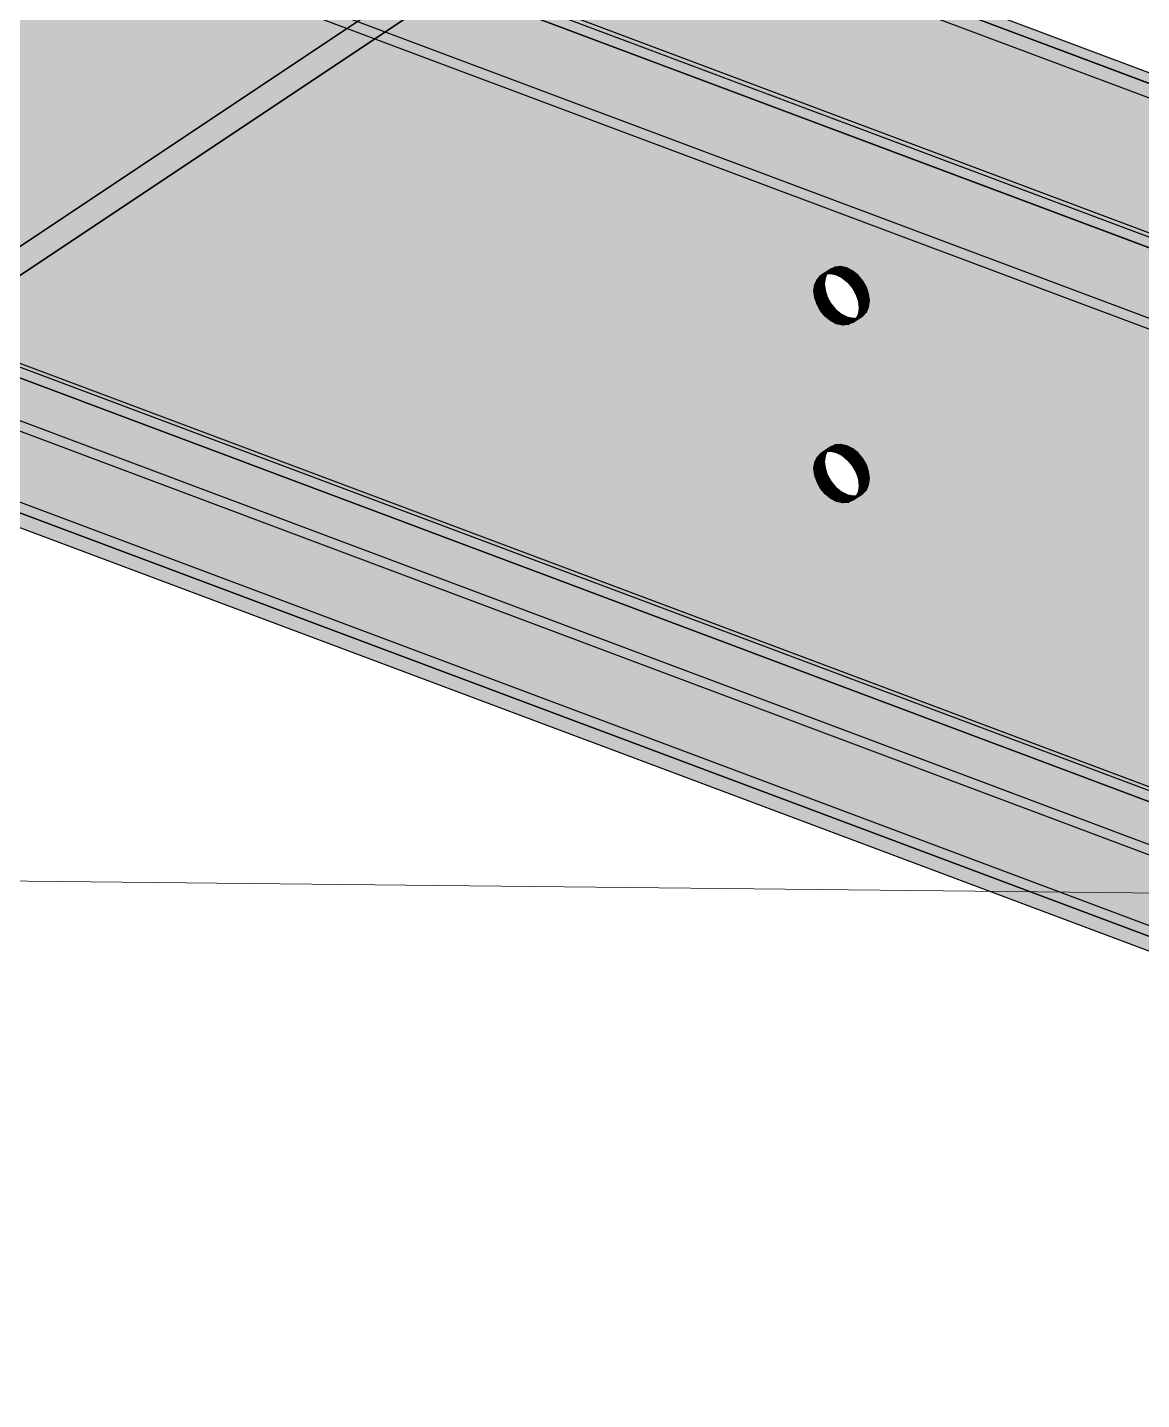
# Model space of a CAD drawing. Header units: millimetres. Extents: x 50 to 612415, y 2 to 4150.
# Drawn here: x 507694.2 to 507868.4, y 2500.6 to 2715.1 of the extents above; entities that cross this region are included whole.
import ezdxf

# ---------------------------------------------------------------- set-up
doc = ezdxf.new("R2010")
doc.units = ezdxf.units.MM
for name, color, linetype, lineweight in [('DIM', 7, 'Continuous', 13), ('HATCH', 8, 'Continuous', 9), ('OUTLINE', 7, 'Continuous', 25)]:
    doc.layers.add(name, color=color, linetype=linetype, lineweight=lineweight)

msp = doc.modelspace()

# ---------------------------------------------------------------- hatches: boundary and pattern name
at = {"layer": 'HATCH', "true_color": 0x617c87}
for points in [[(506156.764, 3350.34), (508204.765, 2582.34), (508203.162, 2581.27), (506155.161, 3349.271)], [(506155.161, 3349.271), (508203.162, 2581.27), (508180.708, 2566.301), (506132.707, 3334.302)], [(508203.162, 2578.955), (506155.161, 3346.956), (506132.707, 3331.987), (508180.708, 2563.986)], [(506134.311, 3333.056), (508182.312, 2565.055), (508180.708, 2563.986), (506132.707, 3331.987)], [(508196.656, 2546.944), (506119.966, 3325.703), (506118.362, 3324.634), (508195.052, 2545.875)], [(506234.497, 3209.559), (508123.825, 2501.062), (508101.371, 2486.092), (506212.044, 3194.59)], [(506213.647, 3208.392), (508102.975, 2499.894), (508101.371, 2498.825), (506212.044, 3207.322)], [(508123.825, 2498.747), (506234.497, 3207.244), (506212.044, 3192.275), (508101.371, 2483.778)], [(508125.429, 2499.816), (506236.101, 3208.314), (506234.497, 3207.244), (508123.825, 2498.747)], [(508102.975, 2487.162), (506213.647, 3195.659), (506212.044, 3194.59), (508101.371, 2486.092)], [(507823.216, 2677.024), (507822.302, 2677.497), (507820.698, 2676.427), (507821.612, 2675.955)], [(507824.797, 2675.442), (507824.067, 2676.323), (507822.463, 2675.254), (507823.193, 2674.373)], [(507819.807, 2671.912), (507820.538, 2671.031), (507818.934, 2669.961), (507818.203, 2670.842)], [(507821.389, 2670.33), (507822.302, 2669.857), (507820.698, 2668.788), (507819.785, 2669.261)], [(507823.216, 2649.245), (507822.302, 2649.717), (507820.698, 2648.648), (507821.612, 2648.175)], [(507824.797, 2647.663), (507824.067, 2648.544), (507822.463, 2647.475), (507823.193, 2646.594)], [(507819.807, 2644.132), (507820.538, 2643.251), (507818.934, 2642.182), (507818.203, 2643.063)], [(507821.389, 2642.551), (507822.302, 2642.078), (507820.698, 2641.009), (507819.785, 2641.481)]]:
    msp.add_hatch(color=145, dxfattribs=at).paths.add_polyline_path(points)
at = {"layer": 'HATCH', "true_color": 0x5b747f}
for points in [[(506156.764, 3337.608), (506156.764, 3350.34), (508204.765, 2582.34)], [(508203.162, 2581.27), (506155.161, 3349.271), (506155.161, 3336.539)], [(506155.161, 3346.956), (506155.161, 3349.271), (508203.162, 2581.27)], [(508203.162, 2578.955), (506155.161, 3346.956), (508203.162, 2581.27)], [(507180.765, 2933.931), (506156.764, 3337.608), (508204.765, 2582.34)], [(508203.162, 2581.27), (506155.161, 3336.539), (507179.161, 2932.861)], [(508180.708, 2566.301), (506132.707, 3334.302), (506132.707, 3331.987)], [(506134.311, 3326.111), (506134.311, 3333.056), (508182.312, 2558.111)], [(506134.311, 3333.056), (508182.312, 2565.055), (508182.312, 2558.111)], [(508180.708, 2557.041), (506132.707, 3331.987), (506132.707, 3325.042)], [(508180.708, 2557.041), (508180.708, 2563.986), (506132.707, 3331.987)], [(508180.708, 2566.301), (506132.707, 3331.987), (508180.708, 2563.986)], [(506132.707, 3321.569), (506118.362, 3324.634), (508195.052, 2545.875)], [(508196.656, 2546.944), (506119.966, 3325.703), (506134.311, 3322.639)], [(508180.708, 2557.041), (506132.707, 3325.042), (506132.707, 3321.569)], [(506134.311, 3322.639), (506134.311, 3326.111), (508182.312, 2558.111)], [(508182.312, 2558.111), (508182.312, 2554.638), (506134.311, 3322.639)], [(508182.312, 2554.638), (508196.656, 2546.944), (506134.311, 3322.639)], [(506132.707, 3321.569), (508180.708, 2553.569), (508180.708, 2557.041)], [(506132.707, 3321.569), (508195.052, 2545.875), (508180.708, 2553.569)], [(506234.497, 3225.764), (506234.497, 3207.244), (508123.825, 2498.747)], [(506537.624, 3122.162), (506234.497, 3225.764), (508123.825, 2517.266)], [(506234.497, 3225.764), (508123.825, 2498.747), (508123.825, 2517.266)], [(508125.429, 2499.816), (506236.101, 3208.314), (506236.101, 3226.833)], [(508125.429, 2518.336), (506236.101, 3226.833), (506539.228, 3123.231)], [(508125.429, 2518.336), (508125.429, 2499.816), (506236.101, 3226.833)], [(506234.497, 3207.244), (506234.497, 3209.559), (508123.825, 2501.062)], [(506212.044, 3195.863), (508101.371, 2498.825), (506212.044, 3207.322)], [(506213.647, 3208.392), (508102.975, 2499.894), (506213.647, 3196.933)], [(508123.825, 2498.747), (506234.497, 3207.244), (508123.825, 2501.062)], [(506212.044, 3195.863), (506212.044, 3194.59), (508101.371, 2486.092)], [(506212.044, 3195.863), (508101.371, 2486.092), (508101.371, 2487.366)], [(506212.044, 3195.863), (508101.371, 2487.366), (508101.371, 2498.825)], [(508102.975, 2487.162), (506213.647, 3195.659), (506213.647, 3196.933)], [(508102.975, 2488.435), (508102.975, 2487.162), (506213.647, 3196.933)], [(508102.975, 2499.894), (508102.975, 2488.435), (506213.647, 3196.933)], [(508101.371, 2486.092), (506212.044, 3194.59), (506212.044, 3192.275)], [(508101.371, 2486.092), (506212.044, 3192.275), (508101.371, 2483.778)], [(508125.429, 2518.336), (506539.228, 3123.231), (506966.919, 2962.847)], [(506965.315, 2961.777), (506537.624, 3122.162), (508123.825, 2517.266)], [(507822.302, 2649.717), (506966.919, 2990.626), (507180.765, 2910.781)], [(507822.302, 2649.717), (507394.611, 2810.102), (506966.919, 2990.626)], [(507179.161, 2909.712), (506965.315, 2989.557), (507820.698, 2648.648)], [(506965.315, 2989.557), (507393.007, 2809.032), (507820.698, 2648.648)], [(508125.429, 2518.336), (506966.919, 2962.847), (507394.611, 2802.462)], [(507393.007, 2801.393), (506965.315, 2961.777), (508123.825, 2517.266)], [(508203.162, 2581.27), (507179.161, 2932.861), (507181.928, 2931.429)], [(507183.532, 2932.498), (507180.765, 2933.931), (508204.765, 2582.34)], [(507186.111, 2930.375), (507183.532, 2932.498), (508204.765, 2582.34)], [(508203.162, 2581.27), (507181.928, 2931.429), (507184.507, 2929.306)], [(507188.326, 2927.705), (507186.111, 2930.375), (508204.765, 2582.34)], [(508203.162, 2581.27), (507184.507, 2929.306), (507186.722, 2926.636)], [(507190.025, 2924.671), (507188.326, 2927.705), (508204.765, 2582.34)], [(508203.162, 2581.27), (507186.722, 2926.636), (507188.421, 2923.602)], [(508203.162, 2581.27), (507188.421, 2923.602), (507189.489, 2920.409)], [(507191.093, 2921.479), (507190.025, 2924.671), (508204.765, 2582.34)], [(507191.457, 2918.346), (507191.093, 2921.479), (508204.765, 2582.34)], [(508203.162, 2581.27), (507189.489, 2920.409), (507189.853, 2917.277)], [(508203.162, 2581.27), (507189.853, 2917.277), (507189.489, 2914.418)], [(507191.093, 2915.487), (507191.457, 2918.346), (508204.765, 2582.34)], [(507190.025, 2913.096), (507191.093, 2915.487), (508204.765, 2582.34)], [(508203.162, 2581.27), (507189.489, 2914.418), (507188.421, 2912.027)], [(507394.611, 2837.881), (507190.025, 2913.096), (508204.765, 2582.34)], [(507822.302, 2649.717), (507180.765, 2910.781), (507394.611, 2830.242)], [(508203.162, 2581.27), (507188.421, 2912.027), (507393.007, 2836.812)], [(507393.007, 2829.172), (507179.161, 2909.712), (507820.698, 2648.648)], [(507395.524, 2837.408), (507394.611, 2837.881), (508204.765, 2582.34)], [(508203.162, 2581.27), (507393.007, 2836.812), (507393.92, 2836.339)], [(508203.162, 2581.27), (507393.92, 2836.339), (507394.771, 2835.638)], [(508203.162, 2581.27), (507394.771, 2835.638), (507395.502, 2834.757)], [(507396.375, 2836.708), (507395.524, 2837.408), (508204.765, 2582.34)], [(507397.106, 2835.827), (507396.375, 2836.708), (508204.765, 2582.34)], [(507397.666, 2834.825), (507397.106, 2835.827), (508204.765, 2582.34)], [(508203.162, 2581.27), (507395.502, 2834.757), (507396.063, 2833.756)], [(508203.162, 2581.27), (507396.063, 2833.756), (507396.415, 2832.703)], [(507398.019, 2833.772), (507397.666, 2834.825), (508204.765, 2582.34)], [(507818.774, 2675), (507398.139, 2832.738), (507398.019, 2833.772)], [(507818.894, 2675.944), (507818.774, 2675), (507398.019, 2833.772)], [(507819.247, 2676.733), (507818.894, 2675.944), (507398.019, 2833.772)], [(507819.807, 2677.314), (507819.247, 2676.733), (507398.019, 2833.772)], [(507820.538, 2677.646), (507819.807, 2677.314), (507398.019, 2833.772)], [(507821.389, 2677.709), (507820.538, 2677.646), (507398.019, 2833.772)], [(507822.302, 2677.497), (507821.389, 2677.709), (507398.019, 2833.772)], [(507822.302, 2677.497), (507398.019, 2833.772), (508204.765, 2582.34)], [(507396.415, 2832.703), (507396.535, 2831.669), (507817.17, 2673.931)], [(507396.415, 2832.703), (507817.17, 2673.931), (507817.29, 2674.874)], [(507396.415, 2832.703), (507817.29, 2674.874), (507817.643, 2675.663)], [(507396.415, 2832.703), (507817.643, 2675.663), (507818.203, 2676.244)], [(507396.415, 2832.703), (507818.203, 2676.244), (507818.934, 2676.577)], [(507396.415, 2832.703), (507818.934, 2676.577), (507819.785, 2676.64)], [(507396.415, 2832.703), (507819.785, 2676.64), (507820.698, 2676.427)], [(508203.162, 2581.27), (507396.415, 2832.703), (507820.698, 2676.427)], [(507817.29, 2672.897), (507396.535, 2831.669), (507396.415, 2830.725)], [(507817.29, 2672.897), (507817.17, 2673.931), (507396.535, 2831.669)], [(507397.666, 2831.006), (507398.019, 2831.795), (507818.894, 2673.966)], [(507398.019, 2831.795), (507398.139, 2832.738), (507818.894, 2673.966)], [(507398.139, 2832.738), (507818.774, 2675), (507818.894, 2673.966)], [(507817.29, 2672.897), (507393.92, 2828.96), (507393.007, 2829.172)], [(507820.698, 2668.788), (507393.007, 2829.172), (507820.698, 2648.648)], [(507818.203, 2670.842), (507817.643, 2671.844), (507393.007, 2829.172)], [(507818.934, 2669.961), (507818.203, 2670.842), (507393.007, 2829.172)], [(507817.643, 2671.844), (507817.29, 2672.897), (507393.007, 2829.172)], [(507819.785, 2669.261), (507818.934, 2669.961), (507393.007, 2829.172)], [(507820.698, 2668.788), (507819.785, 2669.261), (507393.007, 2829.172)], [(507817.29, 2672.897), (507394.771, 2829.023), (507393.92, 2828.96)], [(507394.611, 2830.242), (507395.524, 2830.029), (507818.894, 2673.966)], [(507822.302, 2649.717), (507394.611, 2830.242), (507822.302, 2669.857)], [(507394.611, 2830.242), (507819.247, 2672.913), (507819.807, 2671.912)], [(507394.611, 2830.242), (507819.807, 2671.912), (507820.538, 2671.031)], [(507394.611, 2830.242), (507818.894, 2673.966), (507819.247, 2672.913)], [(507394.611, 2830.242), (507820.538, 2671.031), (507821.389, 2670.33)], [(507394.611, 2830.242), (507821.389, 2670.33), (507822.302, 2669.857)], [(507817.29, 2672.897), (507395.502, 2829.356), (507394.771, 2829.023)], [(507817.29, 2672.897), (507396.063, 2829.936), (507395.502, 2829.356)], [(507395.524, 2830.029), (507396.375, 2830.092), (507818.894, 2673.966)], [(507817.29, 2672.897), (507396.415, 2830.725), (507396.063, 2829.936)], [(507396.375, 2830.092), (507397.106, 2830.425), (507818.894, 2673.966)], [(507397.106, 2830.425), (507397.666, 2831.006), (507818.894, 2673.966)], [(507822.302, 2649.717), (507395.524, 2809.629), (507394.611, 2810.102)], [(507822.302, 2649.717), (507396.375, 2808.928), (507395.524, 2809.629)], [(507393.007, 2809.032), (507393.92, 2808.56), (507820.698, 2648.648)], [(507393.92, 2808.56), (507394.771, 2807.859), (507820.698, 2648.648)], [(507394.771, 2807.859), (507395.502, 2806.978), (507820.698, 2648.648)], [(507822.302, 2649.717), (507397.106, 2808.047), (507396.375, 2808.928)], [(507822.302, 2649.717), (507397.666, 2807.046), (507397.106, 2808.047)], [(507395.502, 2806.978), (507396.063, 2805.977), (507820.698, 2648.648)], [(507396.063, 2805.977), (507396.415, 2804.923), (507820.698, 2648.648)], [(507822.302, 2649.717), (507398.019, 2805.992), (507397.666, 2807.046)], [(507818.774, 2647.221), (507398.139, 2804.959), (507398.019, 2805.992)], [(507818.894, 2648.164), (507818.774, 2647.221), (507398.019, 2805.992)], [(507819.247, 2648.953), (507818.894, 2648.164), (507398.019, 2805.992)], [(507819.807, 2649.534), (507819.247, 2648.953), (507398.019, 2805.992)], [(507820.538, 2649.867), (507819.807, 2649.534), (507398.019, 2805.992)], [(507821.389, 2649.93), (507820.538, 2649.867), (507398.019, 2805.992)], [(507822.302, 2649.717), (507821.389, 2649.93), (507398.019, 2805.992)], [(507396.415, 2804.923), (507396.535, 2803.89), (507817.17, 2646.152)], [(507396.415, 2804.923), (507817.17, 2646.152), (507817.29, 2647.095)], [(507396.415, 2804.923), (507817.29, 2647.095), (507817.643, 2647.884)], [(507396.415, 2804.923), (507817.643, 2647.884), (507818.203, 2648.465)], [(507396.415, 2804.923), (507818.203, 2648.465), (507818.934, 2648.798)], [(507396.415, 2804.923), (507818.934, 2648.798), (507819.785, 2648.86)], [(507396.415, 2804.923), (507819.785, 2648.86), (507820.698, 2648.648)], [(507817.29, 2645.118), (507396.535, 2803.89), (507396.415, 2802.946)], [(507817.29, 2645.118), (507817.17, 2646.152), (507396.535, 2803.89)], [(507397.106, 2802.645), (507397.666, 2803.226), (507818.894, 2646.187)], [(507397.666, 2803.226), (507398.019, 2804.015), (507818.894, 2646.187)], [(507398.019, 2804.015), (507398.139, 2804.959), (507818.894, 2646.187)], [(507398.139, 2804.959), (507818.774, 2647.221), (507818.894, 2646.187)], [(507817.29, 2645.118), (507393.92, 2801.181), (507393.007, 2801.393)], [(507818.203, 2643.063), (507817.643, 2644.064), (507393.007, 2801.393)], [(507818.934, 2642.182), (507818.203, 2643.063), (507393.007, 2801.393)], [(507817.643, 2644.064), (507817.29, 2645.118), (507393.007, 2801.393)], [(507819.785, 2641.481), (507818.934, 2642.182), (507393.007, 2801.393)], [(507820.698, 2641.009), (507819.785, 2641.481), (507393.007, 2801.393)], [(507820.698, 2641.009), (507393.007, 2801.393), (508123.825, 2517.266)], [(507817.29, 2645.118), (507394.771, 2801.243), (507393.92, 2801.181)], [(507394.611, 2802.462), (507395.524, 2802.25), (507818.894, 2646.187)], [(507394.611, 2802.462), (507819.247, 2645.134), (507819.807, 2644.132)], [(507394.611, 2802.462), (507819.807, 2644.132), (507820.538, 2643.251)], [(507394.611, 2802.462), (507818.894, 2646.187), (507819.247, 2645.134)], [(507394.611, 2802.462), (507820.538, 2643.251), (507821.389, 2642.551)], [(507394.611, 2802.462), (507821.389, 2642.551), (507822.302, 2642.078)], [(508125.429, 2518.336), (507394.611, 2802.462), (507822.302, 2642.078)], [(507817.29, 2645.118), (507395.502, 2801.576), (507394.771, 2801.243)], [(507817.29, 2645.118), (507396.063, 2802.157), (507395.502, 2801.576)], [(507395.524, 2802.25), (507396.375, 2802.312), (507818.894, 2646.187)], [(507817.29, 2645.118), (507396.415, 2802.946), (507396.063, 2802.157)], [(507396.375, 2802.312), (507397.106, 2802.645), (507818.894, 2646.187)], [(507823.216, 2677.024), (507822.302, 2677.497), (508204.765, 2582.34)], [(507824.067, 2676.323), (507823.216, 2677.024), (508204.765, 2582.34)], [(507818.774, 2675), (507818.894, 2673.966), (507817.29, 2672.897), (507817.17, 2673.931)], [(508203.162, 2581.27), (507820.698, 2676.427), (507821.612, 2675.955)], [(508203.162, 2581.27), (507821.612, 2675.955), (507822.463, 2675.254)], [(508203.162, 2581.27), (507822.463, 2675.254), (507823.193, 2674.373)], [(507824.797, 2675.442), (507824.067, 2676.323), (508204.765, 2582.34)], [(507825.358, 2674.441), (507824.797, 2675.442), (508204.765, 2582.34)], [(508203.162, 2581.27), (507823.193, 2674.373), (507823.754, 2673.372)], [(508203.162, 2581.27), (507823.754, 2673.372), (507824.107, 2672.318)], [(507825.831, 2672.354), (507825.711, 2673.388), (507824.107, 2672.318), (507824.227, 2671.285)], [(508203.162, 2581.27), (507824.107, 2672.318), (507824.227, 2671.285)], [(507825.711, 2673.388), (507825.358, 2674.441), (508204.765, 2582.34)], [(507825.831, 2672.354), (507825.711, 2673.388), (508204.765, 2582.34)], [(507825.711, 2671.41), (507825.831, 2672.354), (508204.765, 2582.34)], [(508203.162, 2581.27), (507824.107, 2670.341), (507823.754, 2669.552)], [(508203.162, 2581.27), (507824.227, 2671.285), (507824.107, 2670.341)], [(507824.797, 2670.04), (507825.358, 2670.621), (508204.765, 2582.34)], [(507825.358, 2670.621), (507825.711, 2671.41), (508204.765, 2582.34)], [(507820.698, 2668.788), (507820.698, 2648.648), (507821.612, 2648.175)], [(507820.698, 2668.788), (507821.612, 2648.175), (507822.463, 2647.475)], [(507820.698, 2668.788), (507823.754, 2645.592), (507824.107, 2644.539)], [(507820.698, 2668.788), (507822.463, 2647.475), (507823.193, 2646.594)], [(507820.698, 2668.788), (507823.193, 2646.594), (507823.754, 2645.592)], [(508123.825, 2517.266), (507820.698, 2668.788), (507824.107, 2644.539)], [(508123.825, 2517.266), (507821.612, 2668.576), (507820.698, 2668.788)], [(508203.162, 2581.27), (507822.463, 2668.638), (507821.612, 2668.576)], [(508123.825, 2517.266), (508203.162, 2581.27), (507821.612, 2668.576)], [(507823.216, 2649.245), (507822.302, 2649.717), (507822.302, 2669.857)], [(507824.067, 2648.544), (507823.216, 2649.245), (507822.302, 2669.857)], [(507825.711, 2645.608), (507825.358, 2646.662), (507822.302, 2669.857)], [(507824.797, 2647.663), (507824.067, 2648.544), (507822.302, 2669.857)], [(507825.358, 2646.662), (507824.797, 2647.663), (507822.302, 2669.857)], [(507825.711, 2645.608), (507822.302, 2669.857), (508125.429, 2518.336)], [(507822.302, 2669.857), (507823.216, 2669.645), (508125.429, 2518.336)], [(508203.162, 2581.27), (507823.193, 2668.971), (507822.463, 2668.638)], [(508203.162, 2581.27), (507823.754, 2669.552), (507823.193, 2668.971)], [(507823.216, 2669.645), (507824.067, 2669.707), (508204.765, 2582.34)], [(507823.216, 2669.645), (508204.765, 2582.34), (508125.429, 2518.336)], [(507824.067, 2669.707), (507824.797, 2670.04), (508204.765, 2582.34)], [(507818.774, 2647.221), (507818.894, 2646.187), (507817.29, 2645.118), (507817.17, 2646.152)], [(507825.831, 2644.574), (507825.711, 2645.608), (507824.107, 2644.539), (507824.227, 2643.505)], [(508123.825, 2517.266), (507824.107, 2644.539), (507824.227, 2643.505)], [(507825.831, 2644.574), (507825.711, 2645.608), (508125.429, 2518.336)], [(507825.711, 2643.631), (507825.831, 2644.574), (508125.429, 2518.336)], [(508123.825, 2517.266), (507824.107, 2642.562), (507823.754, 2641.773)], [(508123.825, 2517.266), (507824.227, 2643.505), (507824.107, 2642.562)], [(508125.429, 2518.336), (507824.797, 2642.261), (507825.358, 2642.842)], [(507825.358, 2642.842), (507825.711, 2643.631), (508125.429, 2518.336)], [(507821.612, 2640.796), (507820.698, 2641.009), (508123.825, 2517.266)], [(507822.463, 2640.859), (507821.612, 2640.796), (508123.825, 2517.266)], [(508125.429, 2518.336), (507822.302, 2642.078), (507823.216, 2641.866)], [(507823.193, 2641.192), (507822.463, 2640.859), (508123.825, 2517.266)], [(507823.754, 2641.773), (507823.193, 2641.192), (508123.825, 2517.266)], [(508125.429, 2518.336), (507823.216, 2641.866), (507824.067, 2641.928)], [(508125.429, 2518.336), (507824.067, 2641.928), (507824.797, 2642.261)]]:
    msp.add_hatch(color=147, dxfattribs=at).paths.add_polyline_path(points)
at = {"layer": 'HATCH', "true_color": 0x46848e}
for points in [[(507418.668, 2551.303), (507418.668, 2493.43), (507797.175, 2745.768), (507797.175, 2803.641)], [(507416.53, 2496.547), (507416.53, 2549.79), (507795.037, 2802.128), (507795.037, 2748.885)]]:
    msp.add_hatch(color=145, dxfattribs=at).paths.add_polyline_path(points)
at = {"layer": 'HATCH', "true_color": 0x468f99}
for points in [[(507378.038, 2510.981), (507416.53, 2496.547), (507795.037, 2748.885), (507756.545, 2763.319)], [(507418.668, 2493.43), (507375.899, 2509.468), (507754.406, 2761.806), (507797.175, 2745.768)]]:
    msp.add_hatch(color=135, dxfattribs=at).paths.add_polyline_path(points)
at = {"layer": 'HATCH', "true_color": 0x576f79}
for points in [[(507819.247, 2676.733), (507818.894, 2675.944), (507817.29, 2674.874), (507817.643, 2675.663)], [(507825.358, 2670.621), (507825.711, 2671.41), (507824.107, 2670.341), (507823.754, 2669.552)], [(507819.247, 2648.953), (507818.894, 2648.164), (507817.29, 2647.095), (507817.643, 2647.884)], [(507825.358, 2642.842), (507825.711, 2643.631), (507824.107, 2642.562), (507823.754, 2641.773)]]:
    msp.add_hatch(color=147, dxfattribs=at).paths.add_polyline_path(points)
at = {"layer": 'HATCH', "true_color": 0x5a737d}
for points in [[(507819.807, 2677.314), (507819.247, 2676.733), (507817.643, 2675.663), (507818.203, 2676.244)], [(507824.797, 2670.04), (507825.358, 2670.621), (507823.754, 2669.552), (507823.193, 2668.971)], [(507819.807, 2649.534), (507819.247, 2648.953), (507817.643, 2647.884), (507818.203, 2648.465)], [(507824.797, 2642.261), (507825.358, 2642.842), (507823.754, 2641.773), (507823.193, 2641.192)]]:
    msp.add_hatch(color=147, dxfattribs=at).paths.add_polyline_path(points)
at = {"layer": 'HATCH', "true_color": 0x5c7681}
for points in [[(507820.538, 2677.646), (507819.807, 2677.314), (507818.203, 2676.244), (507818.934, 2676.577)], [(507824.067, 2669.707), (507824.797, 2670.04), (507823.193, 2668.971), (507822.463, 2668.638)], [(507820.538, 2649.867), (507819.807, 2649.534), (507818.203, 2648.465), (507818.934, 2648.798)], [(507824.067, 2641.928), (507824.797, 2642.261), (507823.193, 2641.192), (507822.463, 2640.859)]]:
    msp.add_hatch(color=155, dxfattribs=at).paths.add_polyline_path(points)
at = {"layer": 'HATCH', "true_color": 0x5f7984}
for points in [[(507821.389, 2677.709), (507820.538, 2677.646), (507818.934, 2676.577), (507819.785, 2676.64)], [(507823.216, 2669.645), (507824.067, 2669.707), (507822.463, 2668.638), (507821.612, 2668.576)], [(507821.389, 2649.93), (507820.538, 2649.867), (507818.934, 2648.798), (507819.785, 2648.86)], [(507823.216, 2641.866), (507824.067, 2641.928), (507822.463, 2640.859), (507821.612, 2640.796)]]:
    msp.add_hatch(color=155, dxfattribs=at).paths.add_polyline_path(points)
at = {"layer": 'HATCH', "true_color": 0x607b86}
for points in [[(507822.302, 2677.497), (507821.389, 2677.709), (507819.785, 2676.64), (507820.698, 2676.427)], [(507822.302, 2669.857), (507823.216, 2669.645), (507821.612, 2668.576), (507820.698, 2668.788)], [(507822.302, 2649.717), (507821.389, 2649.93), (507819.785, 2648.86), (507820.698, 2648.648)], [(507822.302, 2642.078), (507823.216, 2641.866), (507821.612, 2640.796), (507820.698, 2641.009)]]:
    msp.add_hatch(color=155, dxfattribs=at).paths.add_polyline_path(points)
at = {"layer": 'HATCH', "true_color": 0x617c88}
for points in [[(507824.067, 2676.323), (507823.216, 2677.024), (507821.612, 2675.955), (507822.463, 2675.254)], [(507820.538, 2671.031), (507821.389, 2670.33), (507819.785, 2669.261), (507818.934, 2669.961)], [(507824.067, 2648.544), (507823.216, 2649.245), (507821.612, 2648.175), (507822.463, 2647.475)], [(507820.538, 2643.251), (507821.389, 2642.551), (507819.785, 2641.481), (507818.934, 2642.182)]]:
    msp.add_hatch(color=145, dxfattribs=at).paths.add_polyline_path(points)
at = {"layer": 'HATCH', "true_color": 0x58717b}
for points in [[(507818.894, 2675.944), (507818.774, 2675), (507817.17, 2673.931), (507817.29, 2674.874)], [(507825.711, 2671.41), (507825.831, 2672.354), (507824.227, 2671.285), (507824.107, 2670.341)], [(507818.894, 2648.164), (507818.774, 2647.221), (507817.17, 2646.152), (507817.29, 2647.095)], [(507825.711, 2643.631), (507825.831, 2644.574), (507824.227, 2643.505), (507824.107, 2642.562)]]:
    msp.add_hatch(color=147, dxfattribs=at).paths.add_polyline_path(points)
at = {"layer": 'HATCH', "true_color": 0x607a85}
for points in [[(507825.358, 2674.441), (507824.797, 2675.442), (507823.193, 2674.373), (507823.754, 2673.372)], [(507819.247, 2672.913), (507819.807, 2671.912), (507818.203, 2670.842), (507817.643, 2671.844)], [(507825.358, 2646.662), (507824.797, 2647.663), (507823.193, 2646.594), (507823.754, 2645.592)], [(507819.247, 2645.134), (507819.807, 2644.132), (507818.203, 2643.063), (507817.643, 2644.064)]]:
    msp.add_hatch(color=155, dxfattribs=at).paths.add_polyline_path(points)
at = {"layer": 'HATCH', "true_color": 0x5e7783}
for points in [[(507818.894, 2673.966), (507819.247, 2672.913), (507817.643, 2671.844), (507817.29, 2672.897)], [(507825.711, 2673.388), (507825.358, 2674.441), (507823.754, 2673.372), (507824.107, 2672.318)], [(507825.711, 2645.608), (507825.358, 2646.662), (507823.754, 2645.592), (507824.107, 2644.539)], [(507818.894, 2646.187), (507819.247, 2645.134), (507817.643, 2644.064), (507817.29, 2645.118)]]:
    msp.add_hatch(color=155, dxfattribs=at).paths.add_polyline_path(points)

# ---------------------------------------------------------------- linework, layer by layer
at = {"layer": 'DIM'}
msp.add_lwpolyline([(506711.789, 2592.006), (508800, 2570), (508900, 2570)], dxfattribs=at)
at = {"layer": 'OUTLINE', "color": 139, "true_color": 0x42544a}
for p, q in [((506156.764, 3350.34), (508204.765, 2582.34)), ((506156.764, 3350.34), (508204.765, 2582.34)), ((508203.162, 2581.27), (506155.161, 3349.271)), ((506155.161, 3349.271), (508203.162, 2581.27)), ((508203.162, 2581.27), (506155.161, 3349.271)), ((506155.161, 3349.271), (508203.162, 2581.27)), ((508203.162, 2578.955), (506155.161, 3346.956)), ((508203.162, 2578.955), (506155.161, 3346.956)), ((508180.708, 2566.301), (506132.707, 3334.302)), ((508180.708, 2566.301), (506132.707, 3334.302)), ((506134.311, 3333.056), (508182.312, 2565.055)), ((506134.311, 3333.056), (508182.312, 2565.055)), ((506132.707, 3331.987), (508180.708, 2563.986)), ((508180.708, 2563.986), (506132.707, 3331.987)), ((508180.708, 2563.986), (506132.707, 3331.987)), ((506132.707, 3331.987), (508180.708, 2563.986)), ((506118.362, 3324.634), (508195.052, 2545.875)), ((506118.362, 3324.634), (508195.052, 2545.875)), ((508196.656, 2546.944), (506119.966, 3325.703)), ((508196.656, 2546.944), (506119.966, 3325.703)), ((506234.497, 3209.559), (508123.825, 2501.062)), ((506234.497, 3209.559), (508123.825, 2501.062)), ((508101.371, 2498.825), (506212.044, 3207.322)), ((508101.371, 2498.825), (506212.044, 3207.322)), ((506213.647, 3208.392), (508102.975, 2499.894)), ((506213.647, 3208.392), (508102.975, 2499.894)), ((506234.497, 3207.244), (508123.825, 2498.747)), ((506234.497, 3207.244), (508123.825, 2498.747)), ((508123.825, 2498.747), (506234.497, 3207.244)), ((508123.825, 2498.747), (506234.497, 3207.244)), ((508125.429, 2499.816), (506236.101, 3208.314)), ((508125.429, 2499.816), (506236.101, 3208.314)), ((508102.975, 2487.162), (506213.647, 3195.659)), ((508102.975, 2487.162), (506213.647, 3195.659)), ((508101.371, 2486.092), (506212.044, 3194.59)), ((506212.044, 3194.59), (508101.371, 2486.092)), ((508101.371, 2486.092), (506212.044, 3194.59)), ((506212.044, 3194.59), (508101.371, 2486.092)), ((506212.044, 3192.275), (508101.371, 2483.778)), ((506212.044, 3192.275), (508101.371, 2483.778)), ((507416.53, 2496.547), (507795.037, 2748.885)), ((507795.037, 2748.885), (507416.53, 2496.547)), ((507797.175, 2745.768), (507418.668, 2493.43)), ((507418.668, 2493.43), (507797.175, 2745.768)), ((507817.643, 2675.663), (507819.247, 2676.733)), ((507819.247, 2676.733), (507817.643, 2675.663)), ((507818.203, 2676.244), (507819.807, 2677.314)), ((507819.807, 2677.314), (507818.203, 2676.244)), ((507819.247, 2676.733), (507818.894, 2675.944)), ((507819.247, 2676.733), (507818.894, 2675.944)), ((507818.934, 2676.577), (507820.538, 2677.646)), ((507820.538, 2677.646), (507818.934, 2676.577)), ((507818.934, 2676.577), (507819.785, 2676.64)), ((507818.934, 2676.577), (507819.785, 2676.64)), ((507819.807, 2677.314), (507819.247, 2676.733)), ((507819.807, 2677.314), (507819.247, 2676.733)), ((507819.785, 2676.64), (507821.389, 2677.709)), ((507821.389, 2677.709), (507819.785, 2676.64)), ((507819.785, 2676.64), (507820.698, 2676.427)), ((507819.785, 2676.64), (507820.698, 2676.427)), ((507820.538, 2677.646), (507819.807, 2677.314)), ((507820.538, 2677.646), (507819.807, 2677.314)), ((507821.389, 2677.709), (507820.538, 2677.646)), ((507821.389, 2677.709), (507820.538, 2677.646)), ((507820.698, 2676.427), (507822.302, 2677.497)), ((507822.302, 2677.497), (507820.698, 2676.427)), ((507822.302, 2677.497), (507821.389, 2677.709)), ((507822.302, 2677.497), (507821.389, 2677.709)), ((507821.612, 2675.955), (507823.216, 2677.024)), ((507823.216, 2677.024), (507821.612, 2675.955)), ((507823.216, 2677.024), (507822.302, 2677.497)), ((507823.216, 2677.024), (507822.302, 2677.497)), ((507824.067, 2676.323), (507823.216, 2677.024)), ((507824.067, 2676.323), (507823.216, 2677.024)), ((507817.17, 2673.931), (507818.774, 2675)), ((507818.774, 2675), (507817.17, 2673.931)), ((507817.17, 2673.931), (507817.29, 2674.874)), ((507817.17, 2673.931), (507817.29, 2674.874)), ((507817.29, 2674.874), (507818.894, 2675.944)), ((507818.894, 2675.944), (507817.29, 2674.874)), ((507817.29, 2674.874), (507817.643, 2675.663)), ((507817.29, 2674.874), (507817.643, 2675.663)), ((507817.643, 2675.663), (507818.203, 2676.244)), ((507817.643, 2675.663), (507818.203, 2676.244)), ((507818.203, 2676.244), (507818.934, 2676.577)), ((507818.203, 2676.244), (507818.934, 2676.577)), ((507818.894, 2675.944), (507818.774, 2675)), ((507818.894, 2675.944), (507818.774, 2675)), ((507818.774, 2675), (507818.894, 2673.966)), ((507818.774, 2675), (507818.894, 2673.966)), ((507820.698, 2676.427), (507821.612, 2675.955)), ((507820.698, 2676.427), (507821.612, 2675.955)), ((507821.612, 2675.955), (507822.463, 2675.254)), ((507821.612, 2675.955), (507822.463, 2675.254)), ((507822.463, 2675.254), (507824.067, 2676.323)), ((507824.067, 2676.323), (507822.463, 2675.254)), ((507822.463, 2675.254), (507823.193, 2674.373)), ((507822.463, 2675.254), (507823.193, 2674.373)), ((507823.193, 2674.373), (507824.797, 2675.442)), ((507824.797, 2675.442), (507823.193, 2674.373)), ((507824.797, 2675.442), (507824.067, 2676.323)), ((507824.797, 2675.442), (507824.067, 2676.323)), ((507825.358, 2674.441), (507824.797, 2675.442)), ((507825.358, 2674.441), (507824.797, 2675.442)), ((507817.29, 2672.897), (507817.17, 2673.931)), ((507817.29, 2672.897), (507817.17, 2673.931)), ((507817.29, 2672.897), (507818.894, 2673.966)), ((507818.894, 2673.966), (507817.29, 2672.897)), ((507817.643, 2671.844), (507817.29, 2672.897)), ((507817.643, 2671.844), (507817.29, 2672.897)), ((507817.643, 2671.844), (507819.247, 2672.913)), ((507819.247, 2672.913), (507817.643, 2671.844)), ((507818.894, 2673.966), (507819.247, 2672.913)), ((507818.894, 2673.966), (507819.247, 2672.913)), ((507819.247, 2672.913), (507819.807, 2671.912)), ((507819.247, 2672.913), (507819.807, 2671.912)), ((507823.193, 2674.373), (507823.754, 2673.372)), ((507823.193, 2674.373), (507823.754, 2673.372)), ((507825.358, 2674.441), (507823.754, 2673.372)), ((507823.754, 2673.372), (507825.358, 2674.441)), ((507823.754, 2673.372), (507824.107, 2672.318)), ((507823.754, 2673.372), (507824.107, 2672.318)), ((507825.711, 2673.388), (507824.107, 2672.318)), ((507824.107, 2672.318), (507825.711, 2673.388)), ((507824.107, 2672.318), (507824.227, 2671.285)), ((507824.107, 2672.318), (507824.227, 2671.285)), ((507825.831, 2672.354), (507824.227, 2671.285)), ((507824.227, 2671.285), (507825.831, 2672.354)), ((507825.711, 2673.388), (507825.358, 2674.441)), ((507825.711, 2673.388), (507825.358, 2674.441)), ((507825.831, 2672.354), (507825.711, 2673.388)), ((507825.831, 2672.354), (507825.711, 2673.388)), ((507825.711, 2671.41), (507825.831, 2672.354)), ((507825.711, 2671.41), (507825.831, 2672.354)), ((507818.203, 2670.842), (507817.643, 2671.844)), ((507818.203, 2670.842), (507817.643, 2671.844)), ((507819.807, 2671.912), (507818.203, 2670.842)), ((507818.203, 2670.842), (507819.807, 2671.912)), ((507818.934, 2669.961), (507818.203, 2670.842)), ((507818.934, 2669.961), (507818.203, 2670.842)), ((507820.538, 2671.031), (507818.934, 2669.961)), ((507818.934, 2669.961), (507820.538, 2671.031)), ((507821.389, 2670.33), (507819.785, 2669.261)), ((507819.785, 2669.261), (507821.389, 2670.33)), ((507819.807, 2671.912), (507820.538, 2671.031)), ((507819.807, 2671.912), (507820.538, 2671.031)), ((507820.538, 2671.031), (507821.389, 2670.33)), ((507820.538, 2671.031), (507821.389, 2670.33)), ((507821.389, 2670.33), (507822.302, 2669.857)), ((507821.389, 2670.33), (507822.302, 2669.857)), ((507825.358, 2670.621), (507823.754, 2669.552)), ((507823.754, 2669.552), (507825.358, 2670.621)), ((507824.107, 2670.341), (507823.754, 2669.552)), ((507824.107, 2670.341), (507823.754, 2669.552)), ((507825.711, 2671.41), (507824.107, 2670.341)), ((507824.107, 2670.341), (507825.711, 2671.41)), ((507824.227, 2671.285), (507824.107, 2670.341)), ((507824.227, 2671.285), (507824.107, 2670.341)), ((507824.797, 2670.04), (507825.358, 2670.621)), ((507824.797, 2670.04), (507825.358, 2670.621)), ((507825.358, 2670.621), (507825.711, 2671.41)), ((507825.358, 2670.621), (507825.711, 2671.41)), ((507819.785, 2669.261), (507818.934, 2669.961)), ((507819.785, 2669.261), (507818.934, 2669.961)), ((507820.698, 2668.788), (507819.785, 2669.261)), ((507820.698, 2668.788), (507819.785, 2669.261)), ((507822.302, 2669.857), (507820.698, 2668.788)), ((507820.698, 2668.788), (507822.302, 2669.857)), ((507821.612, 2668.576), (507820.698, 2668.788)), ((507821.612, 2668.576), (507820.698, 2668.788)), ((507823.216, 2669.645), (507821.612, 2668.576)), ((507821.612, 2668.576), (507823.216, 2669.645)), ((507822.463, 2668.638), (507821.612, 2668.576)), ((507822.463, 2668.638), (507821.612, 2668.576)), ((507822.302, 2669.857), (507823.216, 2669.645)), ((507822.302, 2669.857), (507823.216, 2669.645)), ((507824.067, 2669.707), (507822.463, 2668.638)), ((507822.463, 2668.638), (507824.067, 2669.707)), ((507823.193, 2668.971), (507822.463, 2668.638)), ((507823.193, 2668.971), (507822.463, 2668.638)), ((507824.797, 2670.04), (507823.193, 2668.971)), ((507823.193, 2668.971), (507824.797, 2670.04)), ((507823.754, 2669.552), (507823.193, 2668.971)), ((507823.754, 2669.552), (507823.193, 2668.971)), ((507823.216, 2669.645), (507824.067, 2669.707)), ((507823.216, 2669.645), (507824.067, 2669.707)), ((507824.067, 2669.707), (507824.797, 2670.04)), ((507824.067, 2669.707), (507824.797, 2670.04)), ((507817.643, 2647.884), (507819.247, 2648.953)), ((507819.247, 2648.953), (507817.643, 2647.884)), ((507818.203, 2648.465), (507819.807, 2649.534)), ((507819.807, 2649.534), (507818.203, 2648.465)), ((507818.203, 2648.465), (507818.934, 2648.798)), ((507818.203, 2648.465), (507818.934, 2648.798)), ((507819.247, 2648.953), (507818.894, 2648.164)), ((507819.247, 2648.953), (507818.894, 2648.164)), ((507818.934, 2648.798), (507820.538, 2649.867)), ((507820.538, 2649.867), (507818.934, 2648.798)), ((507818.934, 2648.798), (507819.785, 2648.86)), ((507818.934, 2648.798), (507819.785, 2648.86)), ((507819.807, 2649.534), (507819.247, 2648.953)), ((507819.807, 2649.534), (507819.247, 2648.953)), ((507819.785, 2648.86), (507821.389, 2649.93)), ((507821.389, 2649.93), (507819.785, 2648.86)), ((507819.785, 2648.86), (507820.698, 2648.648)), ((507819.785, 2648.86), (507820.698, 2648.648)), ((507820.538, 2649.867), (507819.807, 2649.534)), ((507820.538, 2649.867), (507819.807, 2649.534)), ((507821.389, 2649.93), (507820.538, 2649.867)), ((507821.389, 2649.93), (507820.538, 2649.867)), ((507820.698, 2648.648), (507822.302, 2649.717)), ((507822.302, 2649.717), (507820.698, 2648.648)), ((507822.302, 2649.717), (507821.389, 2649.93)), ((507822.302, 2649.717), (507821.389, 2649.93)), ((507821.612, 2648.175), (507823.216, 2649.245)), ((507823.216, 2649.245), (507821.612, 2648.175)), ((507823.216, 2649.245), (507822.302, 2649.717)), ((507823.216, 2649.245), (507822.302, 2649.717)), ((507824.067, 2648.544), (507823.216, 2649.245)), ((507824.067, 2648.544), (507823.216, 2649.245)), ((507817.17, 2646.152), (507818.774, 2647.221)), ((507818.774, 2647.221), (507817.17, 2646.152)), ((507817.17, 2646.152), (507817.29, 2647.095)), ((507817.17, 2646.152), (507817.29, 2647.095)), ((507817.29, 2647.095), (507818.894, 2648.164)), ((507818.894, 2648.164), (507817.29, 2647.095)), ((507817.29, 2647.095), (507817.643, 2647.884)), ((507817.29, 2647.095), (507817.643, 2647.884)), ((507817.643, 2647.884), (507818.203, 2648.465)), ((507817.643, 2647.884), (507818.203, 2648.465)), ((507818.894, 2648.164), (507818.774, 2647.221)), ((507818.894, 2648.164), (507818.774, 2647.221)), ((507818.774, 2647.221), (507818.894, 2646.187)), ((507818.774, 2647.221), (507818.894, 2646.187)), ((507820.698, 2648.648), (507821.612, 2648.175)), ((507820.698, 2648.648), (507821.612, 2648.175)), ((507821.612, 2648.175), (507822.463, 2647.475)), ((507821.612, 2648.175), (507822.463, 2647.475)), ((507822.463, 2647.475), (507824.067, 2648.544)), ((507824.067, 2648.544), (507822.463, 2647.475)), ((507822.463, 2647.475), (507823.193, 2646.594)), ((507822.463, 2647.475), (507823.193, 2646.594)), ((507823.193, 2646.594), (507824.797, 2647.663)), ((507824.797, 2647.663), (507823.193, 2646.594)), ((507823.193, 2646.594), (507823.754, 2645.592)), ((507823.193, 2646.594), (507823.754, 2645.592)), ((507825.358, 2646.662), (507823.754, 2645.592)), ((507823.754, 2645.592), (507825.358, 2646.662)), ((507824.797, 2647.663), (507824.067, 2648.544)), ((507824.797, 2647.663), (507824.067, 2648.544)), ((507825.358, 2646.662), (507824.797, 2647.663)), ((507825.358, 2646.662), (507824.797, 2647.663)), ((507825.711, 2645.608), (507825.358, 2646.662)), ((507825.711, 2645.608), (507825.358, 2646.662)), ((507817.29, 2645.118), (507817.17, 2646.152)), ((507817.29, 2645.118), (507817.17, 2646.152)), ((507817.29, 2645.118), (507818.894, 2646.187)), ((507818.894, 2646.187), (507817.29, 2645.118)), ((507817.643, 2644.064), (507817.29, 2645.118)), ((507817.643, 2644.064), (507817.29, 2645.118)), ((507817.643, 2644.064), (507819.247, 2645.134)), ((507819.247, 2645.134), (507817.643, 2644.064)), ((507818.894, 2646.187), (507819.247, 2645.134)), ((507818.894, 2646.187), (507819.247, 2645.134)), ((507819.247, 2645.134), (507819.807, 2644.132)), ((507819.247, 2645.134), (507819.807, 2644.132)), ((507823.754, 2645.592), (507824.107, 2644.539)), ((507823.754, 2645.592), (507824.107, 2644.539)), ((507825.711, 2645.608), (507824.107, 2644.539)), ((507824.107, 2644.539), (507825.711, 2645.608)), ((507824.107, 2644.539), (507824.227, 2643.505)), ((507824.107, 2644.539), (507824.227, 2643.505)), ((507825.831, 2644.574), (507824.227, 2643.505)), ((507824.227, 2643.505), (507825.831, 2644.574)), ((507825.831, 2644.574), (507825.711, 2645.608)), ((507825.831, 2644.574), (507825.711, 2645.608)), ((507825.711, 2643.631), (507825.831, 2644.574)), ((507825.711, 2643.631), (507825.831, 2644.574)), ((507818.203, 2643.063), (507817.643, 2644.064)), ((507818.203, 2643.063), (507817.643, 2644.064)), ((507819.807, 2644.132), (507818.203, 2643.063)), ((507818.203, 2643.063), (507819.807, 2644.132)), ((507818.934, 2642.182), (507818.203, 2643.063)), ((507818.934, 2642.182), (507818.203, 2643.063)), ((507820.538, 2643.251), (507818.934, 2642.182)), ((507818.934, 2642.182), (507820.538, 2643.251)), ((507821.389, 2642.551), (507819.785, 2641.481)), ((507819.785, 2641.481), (507821.389, 2642.551)), ((507819.807, 2644.132), (507820.538, 2643.251)), ((507819.807, 2644.132), (507820.538, 2643.251)), ((507820.538, 2643.251), (507821.389, 2642.551)), ((507820.538, 2643.251), (507821.389, 2642.551)), ((507821.389, 2642.551), (507822.302, 2642.078)), ((507821.389, 2642.551), (507822.302, 2642.078)), ((507825.358, 2642.842), (507823.754, 2641.773)), ((507823.754, 2641.773), (507825.358, 2642.842)), ((507824.107, 2642.562), (507823.754, 2641.773)), ((507824.107, 2642.562), (507823.754, 2641.773)), ((507825.711, 2643.631), (507824.107, 2642.562)), ((507824.107, 2642.562), (507825.711, 2643.631)), ((507824.227, 2643.505), (507824.107, 2642.562)), ((507824.227, 2643.505), (507824.107, 2642.562)), ((507824.797, 2642.261), (507825.358, 2642.842)), ((507824.797, 2642.261), (507825.358, 2642.842)), ((507825.358, 2642.842), (507825.711, 2643.631)), ((507825.358, 2642.842), (507825.711, 2643.631)), ((507819.785, 2641.481), (507818.934, 2642.182)), ((507819.785, 2641.481), (507818.934, 2642.182)), ((507820.698, 2641.009), (507819.785, 2641.481)), ((507820.698, 2641.009), (507819.785, 2641.481)), ((507822.302, 2642.078), (507820.698, 2641.009)), ((507820.698, 2641.009), (507822.302, 2642.078)), ((507821.612, 2640.796), (507820.698, 2641.009)), ((507821.612, 2640.796), (507820.698, 2641.009)), ((507823.216, 2641.866), (507821.612, 2640.796)), ((507821.612, 2640.796), (507823.216, 2641.866)), ((507822.463, 2640.859), (507821.612, 2640.796)), ((507822.463, 2640.859), (507821.612, 2640.796)), ((507822.302, 2642.078), (507823.216, 2641.866)), ((507822.302, 2642.078), (507823.216, 2641.866)), ((507824.067, 2641.928), (507822.463, 2640.859)), ((507822.463, 2640.859), (507824.067, 2641.928)), ((507823.193, 2641.192), (507822.463, 2640.859)), ((507823.193, 2641.192), (507822.463, 2640.859)), ((507824.797, 2642.261), (507823.193, 2641.192)), ((507823.193, 2641.192), (507824.797, 2642.261)), ((507823.754, 2641.773), (507823.193, 2641.192)), ((507823.754, 2641.773), (507823.193, 2641.192)), ((507823.216, 2641.866), (507824.067, 2641.928)), ((507823.216, 2641.866), (507824.067, 2641.928)), ((507824.067, 2641.928), (507824.797, 2642.261)), ((507824.067, 2641.928), (507824.797, 2642.261))]:
    msp.add_line(p, q, dxfattribs=at)

doc.saveas('drawing.dxf')
